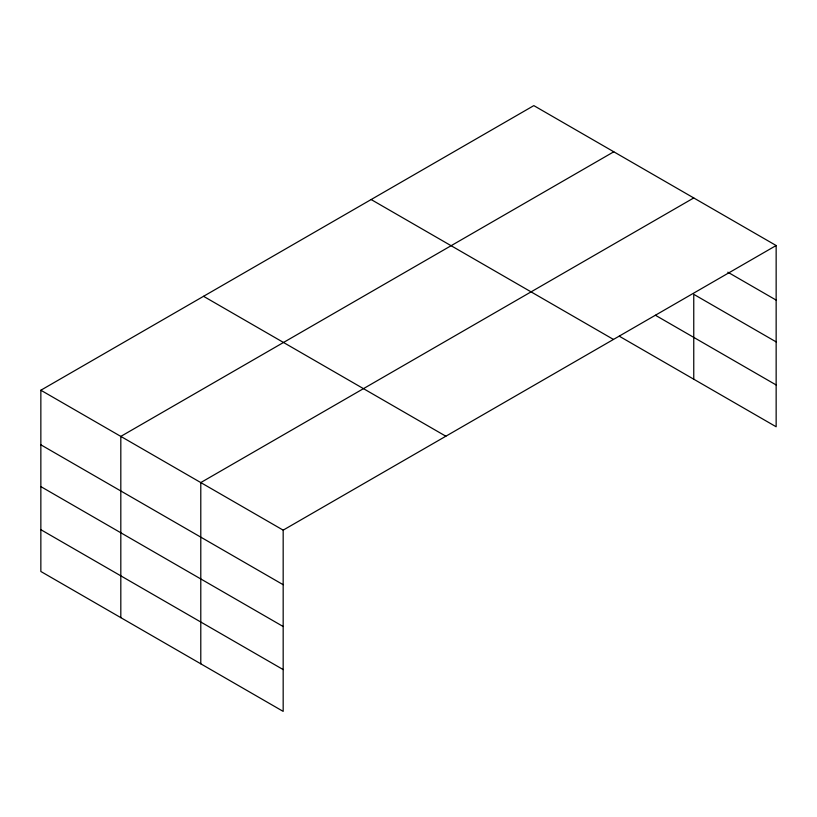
<?xml version="1.0" encoding="UTF-8"?>
<svg xmlns="http://www.w3.org/2000/svg" width="817" height="817" viewBox="0 0 817 817"><rect width="100%" height="100%" fill="white"/><g stroke="black" fill="none" stroke-linecap="round" stroke-linejoin="round"><path stroke-width="1.23" d="M619.266 336.195L776.15 426.77L776.15 245.519L533.828 105.618L40.85 390.23L40.85 571.481L283.172 711.382L283.172 530.141L40.85 390.23M613.792 151.788L120.814 436.401L120.814 617.652M693.756 197.949L200.788 482.571L200.788 663.812M283.172 530.141L776.15 245.519M727.814 272.184L776.15 300.094M776.15 341.894L693.756 294.324L693.756 379.2M655.418 315.26L776.15 384.96M371.143 199.542L613.465 339.443M203.535 296.305L445.857 436.217M40.85 444.805L283.172 584.706M40.85 486.605L283.172 626.516M40.85 529.682L283.172 669.583"/></g></svg>
